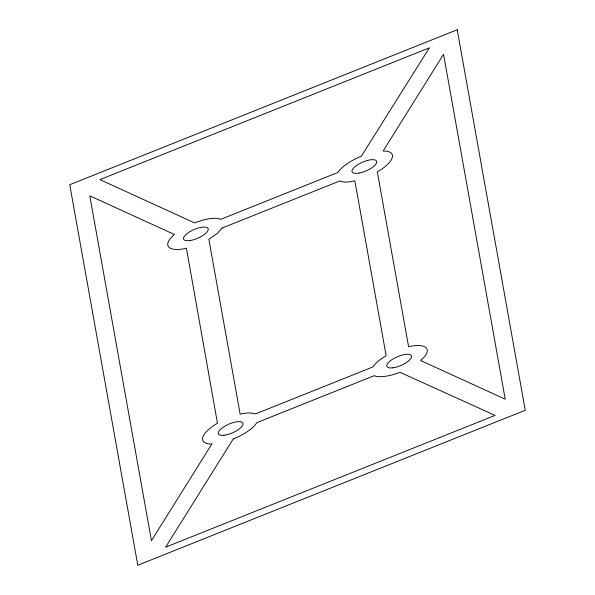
<?xml version="1.0" encoding="UTF-8"?>
<svg xmlns="http://www.w3.org/2000/svg" width="595" height="595" viewBox="0 0 595 595"><rect width="100%" height="100%" fill="white"/><g stroke="black" fill="none" stroke-linecap="round" stroke-linejoin="round"><path stroke-width="0.89" d="M338.644 171.353L338.042 172.401L220.581 219.384L219.22 218.767A30.33 10.725 -23.5 0 0 201.274 220.552L194.543 222.88L99.908 179.616L429.382 47.831L361.433 156.106A30.33 10.725 -23.5 0 0 338.644 171.353M443.558 54.316L383.135 151.018L387.129 151.264A30.33 10.725 -23.5 0 1 380.852 169.739L377.319 171.829L408.601 346.803L412.424 345.978A30.33 10.725 -23.5 0 1 423.93 357.342L420.583 360.496L505.214 399.186L443.558 54.316M211.88 443.952L151.442 540.684L89.785 195.814L174.365 234.482L170.594 238.216A30.33 10.725 -23.5 0 0 183.505 248.874L186.399 248.197L217.472 423.179A30.33 10.725 -23.5 0 0 210.057 444.011L211.88 443.952M233.247 438.931L165.618 547.169L495.092 415.384L400.011 372.321A30.33 10.725 -23.5 0 1 375.207 376.085L374.374 375.638L257.01 422.576L254.511 425.752A30.33 10.725 -23.5 0 1 236.966 437.399L233.247 438.931M222.128 228.034L217.093 233.597L208.86 239.212L240.135 414.142C245.192 413.064 250.569 412.261 255.597 413.875L372.879 366.966C376.114 362.087 381.187 358.718 386.14 355.765L354.865 180.835C349.934 181.869 344.46 182.933 339.641 181.029L222.128 228.034M457.22 29.75L69.749 184.725L137.78 565.25L525.251 410.275L457.22 29.75M392.529 367.859A13.343 4.715 -23.5 0 0 411.502 356.695A13.343 4.715 -23.5 0 0 393.355 358.755A13.343 4.715 -23.5 0 0 392.529 367.859M223.98 435.25A13.343 4.715 -23.5 0 0 243.035 424.123A13.343 4.715 -23.5 0 0 224.97 426.079A13.343 4.715 -23.5 0 0 223.98 435.25M358.986 173.093A13.343 4.715 -23.5 0 0 376.687 161.535A13.343 4.715 -23.5 0 0 357.342 164.919A13.343 4.715 -23.5 0 0 358.986 173.093M190.229 240.521A13.343 4.715 -23.5 0 0 208.243 229.045A13.343 4.715 -23.5 0 0 189.15 232.124A13.343 4.715 -23.5 0 0 190.229 240.521"/></g></svg>
